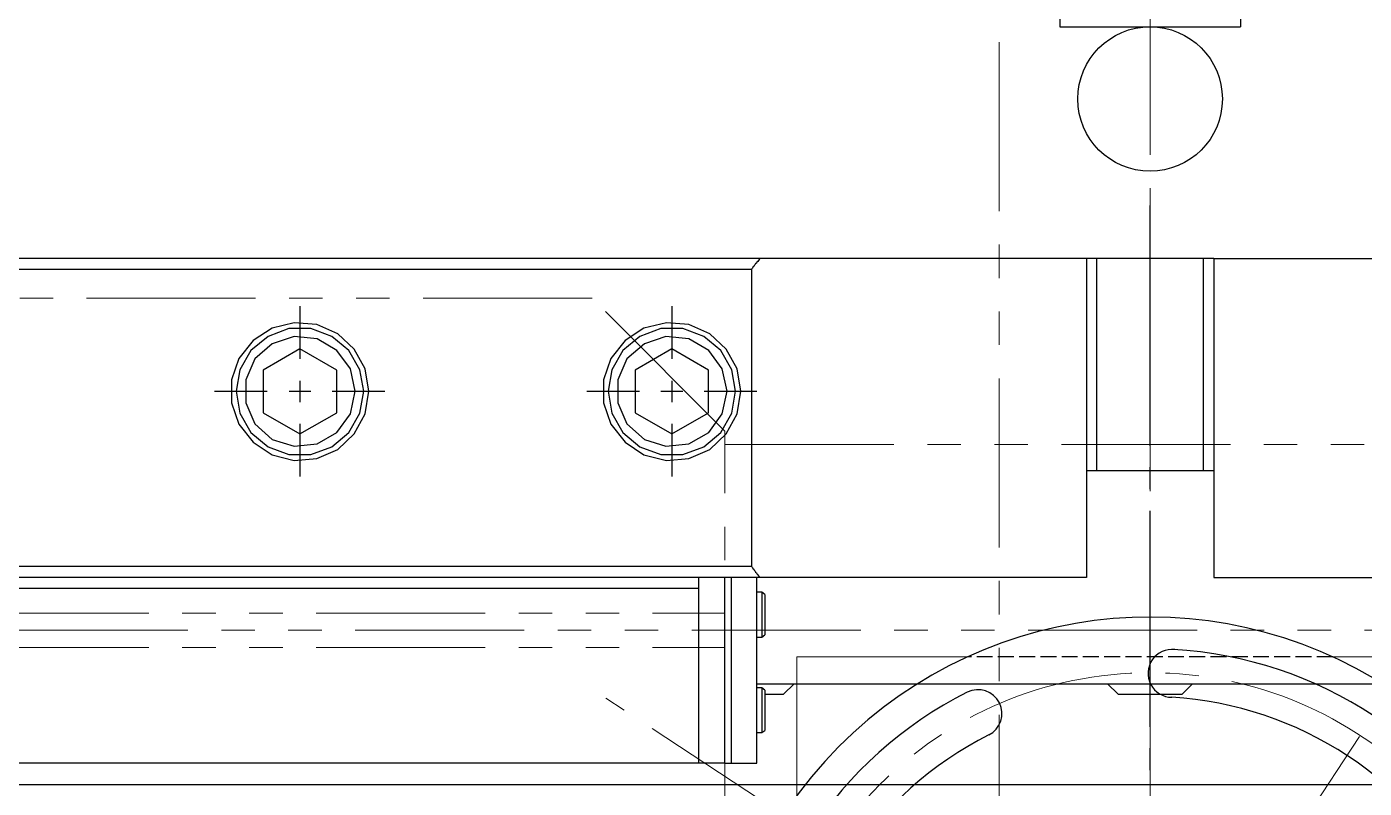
# Model space of a CAD drawing. Header units: millimetres. Extents: x -211 to 45495, y 24 to 52952.
# Drawn here: x 9102.4 to 9354.1, y 40615.8 to 40759.1 of the extents above; entities that cross this region are included whole.
import ezdxf

# ---------------------------------------------------------------- set-up
doc = ezdxf.new("R2010")
doc.units = ezdxf.units.MM
for name, pattern in [('CENTER', [50.7, 31.8, -6.3, 6.3, -6.3]), ('DASHED', [4, 3, -1]), ('PHANTOM', [63.3, 31.8, -6.3, 6.3, -6.3, 6.3, -6.3])]:
    doc.linetypes.add(name, pattern=pattern)
doc.layers.add('Layer2', color=7, linetype='Continuous')

# ---------------------------------------------------------------- blocks, each defined once
blk = doc.blocks.new('BLKF152')
at = {"layer": 'Layer2', "color": 3, "linetype": 'Continuous', "lineweight": 25}
for centre, radius, start, end in [((9317.91, 40637.45), 4.5, 83.5128, 269.5517), ((9313.79, 40565.55), 76.52, 26.7187, 86.7187), ((9313.79, 40565.55), 67.52, 26.7187, 86.53), ((9378.12, 40597.93), 4.5, 206.7187, 26.7187)]:
    blk.add_arc(centre, radius, start, end, dxfattribs=at)
blk = doc.blocks.new('BLKF153')
at = {"layer": 'Layer2', "color": 3, "linetype": 'Continuous', "lineweight": 25}
for centre, radius, start, end in [((9313.79, 40565.55), 76.52, 116.7187, 176.7187), ((9281.41, 40629.88), 4.5, 296.7187, 116.7187), ((9313.79, 40565.55), 67.52, 116.7187, 176.53), ((9241.89, 40569.67), 4.5, 173.5128, 359.5517)]:
    blk.add_arc(centre, radius, start, end, dxfattribs=at)
blk = doc.blocks.new('BLKF139')
at = {"layer": 'Layer2', "color": 7, "linetype": 'CENTER', "lineweight": 13}
for p, q in [((9381.01, 40667.95), (9246.57, 40463.14)), ((9416.2, 40498.32), (9211.38, 40632.77))]:
    blk.add_line(p, q, dxfattribs=at)
blk.add_circle((9313.79, 40565.55), 72.02, dxfattribs=at)
at = {"layer": 'Layer2', "color": 3, "linetype": 'Continuous', "lineweight": 25}
blk.add_arc((9313.79, 40565.55), 82.5, 254.3584, 219.079, dxfattribs=at)
for name in ['BLKF152', 'BLKF153']:
    blk.add_blockref(name, (0, 0), dxfattribs=at)
blk = doc.blocks.new('BLKF157')
at = {"layer": 'Layer2', "color": 6, "linetype": 'Continuous', "lineweight": 20}
for p, q in [((9247.29, 40640.55), (9247.29, 40614.37)), ((9279.42, 40640.55), (9247.29, 40640.55)), ((9380.29, 40640.55), (9348.16, 40640.55)), ((9380.29, 40614.37), (9380.29, 40640.55)), ((9384.29, 40639.55), (9384.29, 40608.39)), ((9407.29, 40639.55), (9384.29, 40639.55)), ((9407.29, 40341.55), (9407.29, 40639.55)), ((9384.29, 40624.15), (9380.29, 40624.15)), ((9384.29, 40522.7), (9384.29, 40341.55)), ((9380.29, 40340.55), (9380.29, 40516.72)), ((9384.29, 40356.95), (9380.29, 40356.95)), ((9382.5, 40333.35), (9382.5, 40343.35)), ((9384.29, 40343.35), (9382.5, 40343.35)), ((9384.29, 40331.55), (9384.29, 40343.35)), ((9247.29, 40340.55), (9380.29, 40340.55)), ((9384.29, 40341.55), (9407.29, 40341.55)), ((9385.58, 40341.35), (9385.29, 40341.35)), ((9385.84, 40341.35), (9385.58, 40341.35)), ((9393.79, 40341.35), (9385.84, 40341.35)), ((9391.49, 40340.05), (9391.49, 40333.05)), ((9394.4, 40341.05), (9392.49, 40341.05)), ((9397.79, 40341.35), (9393.79, 40341.35)), ((9397.59, 40341.05), (9394.4, 40341.05)), ((9399.59, 40341.05), (9397.59, 40341.05)), ((9398.72, 40341.35), (9397.79, 40341.35)), ((9399.29, 40341.35), (9397.79, 40341.35)), ((9399.29, 40341.35), (9398.72, 40341.35)), ((9399.29, 40341.35), (9399.79, 40341.35)), ((9402.29, 40341.35), (9399.79, 40341.35)), ((9400.59, 40338.71), (9400.59, 40340.05)), ((9400.99, 40340.85), (9400.99, 40339.35)), ((9400.99, 40339.35), (9400.99, 40339.05)), ((9402.97, 40341.35), (9401.49, 40341.35)), ((9404.03, 40341.35), (9402.97, 40341.35)), ((9404.02, 40341.55), (9404.02, 40341.35)), ((9405.49, 40341.35), (9404.03, 40341.35)), ((9405.29, 40341.55), (9404.09, 40341.55)), ((9406.01, 40331.49), (9407.24, 40339.09)), ((9407.27, 40339.26), (9407.24, 40339.09)), ((9384.29, 40338.51), (9384.29, 40337.55)), ((9384.29, 40337.55), (9384.31, 40337.48)), ((9384.31, 40337.48), (9384.75, 40335.84)), ((9399.49, 40337.29), (9397.86, 40334.95)), ((9400.99, 40339.05), (9399.49, 40337.79)), ((9399.49, 40337.79), (9399.49, 40333.35)), ((9384.29, 40336.35), (9382.5, 40336.35)), ((9384.75, 40335.84), (9385.44, 40333.25)), ((9391.49, 40334.38), (9391.49, 40333.33)), ((9397.21, 40334.44), (9395.6, 40333.75)), ((9382.5, 40333.35), (9383.07, 40333.35)), ((9384.29, 40333.35), (9383.07, 40333.35)), ((9391.49, 40333.31), (9391.49, 40333.33)), ((9392.34, 40332.07), (9394.51, 40332.07)), ((9393.68, 40332.75), (9394.78, 40333.67)), ((9394.98, 40333.64), (9394.78, 40333.67)), ((9395.3, 40333.05), (9395.12, 40332.87)), ((9396.78, 40333.35), (9396, 40333.35)), ((9399.49, 40333.35), (9396.78, 40333.35)), ((9386.29, 40329.55), (9388.29, 40329.55)), ((9388.29, 40329.55), (9390.27, 40329.55)), ((9390.27, 40329.55), (9403.99, 40329.55)), ((9390.27, 40329.55), (9395.69, 40329.55)), ((9390.27, 40329.55), (9395.69, 40329.55)), ((9390.27, 40329.55), (9395.69, 40329.55)), ((9390.27, 40329.55), (9395.69, 40329.55)), ((9390.27, 40329.55), (9395.69, 40329.55)), ((9406.01, 40331.49), (9405.96, 40331.23))]:
    blk.add_line(p, q, dxfattribs=at)
at = {"layer": 'Layer2', "color": 7, "linetype": 'DASHED', "lineweight": 25}
for p, q in [((9348.16, 40640.55), (9279.42, 40640.55)), ((9247.29, 40614.37), (9247.29, 40418.68)), ((9380.29, 40516.72), (9380.29, 40614.37)), ((9384.29, 40608.39), (9384.29, 40522.7))]:
    blk.add_line(p, q, dxfattribs=at)
at = {"layer": 'Layer2', "color": 6, "linetype": 'Continuous', "lineweight": 0}
blk.add_line((9247.29, 40418.68), (9247.29, 40340.55), dxfattribs=at)
at = {"layer": 'Layer2', "color": 6, "linetype": 'Continuous', "lineweight": 20}
for centre, radius, start, end in [((9385.29, 40340.35), 1, 90, 180), ((9392.49, 40340.05), 1, 90, 180), ((9399.59, 40340.05), 1, 360, 90), ((9401.49, 40340.85), 0.5, 90, 180), ((9405.29, 40339.55), 2, 8.7593, 90), ((9405.49, 40339.55), 1.8, 350.763, 90), ((9406.25, 40339.25), 1, 336.0681, 350.763), ((9384.79, 40337.61), 0.5, 180, 195), ((9419.31, 40333.22), 13.38, 155.1732, 186.2532), ((9396.62, 40335.87), 1.54, 292.6773, 323.4259), ((9386.29, 40331.55), 2, 180, 270), ((9390.27, 40334.55), 5, 195, 251.9299), ((9392.49, 40333.05), 1, 180, 216.281), ((9392.49, 40333.05), 1, 216.281, 254.3849), ((9391.75, 40335.05), 3, 278.9967, 310), ((9392.49, 40333.05), 1, 254.3849, 256.5343), ((9392.33, 40332.44), 0.368, 259.115, 271.6132), ((9396.8, 40330.98), 2.53, 131.5192, 154.4662), ((9395.11, 40334.8), 1.16, 263.7487, 295.2447), ((9396, 40332.35), 1, 90, 135), ((9405.02, 40331.65), 1, 350.763, 6.7677), ((9390.27, 40334.55), 5, 251.9299, 257.386), ((9390.27, 40334.55), 5, 251.9299, 270), ((9403.99, 40331.55), 2, 270, 350.763)]:
    blk.add_arc(centre, radius, start, end, dxfattribs=at)
blk = doc.blocks.new('BLKF156')
at = {"layer": 'Layer2', "color": 7, "linetype": 'CENTER', "lineweight": 13}
for p, q in [((9313.79, 40325.55), (9313.79, 40655.55)), ((9232.29, 40565.55), (9395.29, 40565.55))]:
    blk.add_line(p, q, dxfattribs=at)
at = {"layer": 'Layer2', "color": 6, "linetype": 'Continuous', "lineweight": 20}
blk.add_blockref('BLKF157', (0, 0), dxfattribs=at)
blk = doc.blocks.new('BLKF135')
at = {"layer": 'Layer2', "color": 7, "linetype": 'Continuous', "lineweight": 13}
blk.add_blockref('BLKF139', (0, 0), dxfattribs=at)
at = {"layer": 'Layer2', "color": 7, "linetype": 'CENTER', "lineweight": 13}
blk.add_blockref('BLKF156', (0, 0), dxfattribs=at)
blk = doc.blocks.new('BLKF1712')
at = {"layer": 'Layer2', "color": 7, "linetype": 'Continuous', "lineweight": 25}
for p, q in [((9239.3, 40714.21), (9239.21, 40714.04)), ((9239.47, 40714.38), (9239.3, 40714.21)), ((9239.56, 40714.56), (9239.47, 40714.38)), ((9239.73, 40714.64), (9239.56, 40714.56)), ((9239.82, 40714.81), (9239.73, 40714.64)), ((9239.99, 40714.99), (9239.82, 40714.81)), ((9240.08, 40715.16), (9239.99, 40714.99)), ((9240.25, 40715.33), (9240.08, 40715.16)), ((9240.42, 40715.5), (9240.25, 40715.33)), ((9238.96, 40713.69), (9238.78, 40713.52)), ((9238.78, 40713.52), (9238.78, 40657.55)), ((9239.04, 40713.87), (9238.96, 40713.69)), ((9239.21, 40714.04), (9239.04, 40713.87)), ((9238.78, 40657.55), (8910.78, 40657.55))]:
    blk.add_line(p, q, dxfattribs=at)
blk = doc.blocks.new('BLKF1713')
at = {"layer": 'Layer2', "color": 7, "linetype": 'Continuous', "lineweight": 25}
for p, q in [((9238.78, 40657.55), (9238.96, 40657.38)), ((9238.96, 40657.38), (9239.04, 40657.2)), ((9239.04, 40657.2), (9239.21, 40657.03)), ((9239.21, 40657.03), (9239.3, 40656.86)), ((9239.3, 40656.86), (9239.47, 40656.69)), ((9239.47, 40656.69), (9239.56, 40656.52)), ((9239.56, 40656.52), (9239.73, 40656.34)), ((9239.73, 40656.34), (9239.82, 40656.17)), ((9239.82, 40656.17), (9239.99, 40656)), ((9239.99, 40656), (9240.08, 40655.83)), ((9240.08, 40655.83), (9240.25, 40655.65))]:
    blk.add_line(p, q, dxfattribs=at)
blk = doc.blocks.new('BLKF2010')
at = {"layer": 'Layer2', "color": 7, "linetype": 'Continuous', "lineweight": 25}
for p, q in [((9221.73, 40702.33), (9217.77, 40700.86)), ((9225.87, 40702.33), (9221.73, 40702.33)), ((9229.83, 40700.86), (9225.87, 40702.33)), ((9217.77, 40700.86), (9214.59, 40698.19)), ((9233.01, 40698.19), (9229.83, 40700.86)), ((9214.59, 40698.19), (9212.52, 40694.58)), ((9235.08, 40694.58), (9233.01, 40698.19)), ((9212.52, 40694.58), (9211.83, 40690.53)), ((9235.77, 40690.53), (9235.08, 40694.58)), ((9211.83, 40690.53), (9212.52, 40686.4)), ((9212.52, 40686.4), (9214.59, 40682.78)), ((9233.01, 40682.78), (9235.08, 40686.4)), ((9214.59, 40682.78), (9217.77, 40680.11)), ((9229.83, 40680.11), (9233.01, 40682.78)), ((9217.77, 40680.11), (9221.73, 40678.65)), ((9225.87, 40678.65), (9229.83, 40680.11)), ((9221.73, 40678.65), (9225.87, 40678.65))]:
    blk.add_line(p, q, dxfattribs=at)
blk = doc.blocks.new('BLKF2011')
at = {"layer": 'Layer2', "color": 7, "linetype": 'Continuous', "lineweight": 25}
for p, q in [((9218.63, 40699.49), (9215.36, 40696.64)), ((9222.68, 40700.86), (9218.63, 40699.49)), ((9226.99, 40700.43), (9222.68, 40700.86)), ((9230.78, 40698.19), (9226.99, 40700.43)), ((9215.36, 40696.64), (9213.64, 40692.68)), ((9233.27, 40694.75), (9230.78, 40698.19)), ((9234.22, 40690.53), (9233.27, 40694.75)), ((9213.64, 40692.68), (9213.64, 40688.38)), ((9213.64, 40688.38), (9215.36, 40684.42)), ((9215.36, 40684.42), (9218.63, 40681.49)), ((9230.78, 40682.78), (9233.27, 40686.31)), ((9218.63, 40681.49), (9222.68, 40680.2)), ((9226.99, 40680.63), (9230.78, 40682.78)), ((9222.68, 40680.2), (9226.99, 40680.63))]:
    blk.add_line(p, q, dxfattribs=at)
blk = doc.blocks.new('BLKF2012')
at = {"layer": 'Layer2', "color": 7, "linetype": 'Continuous', "lineweight": 25}
for p, q in [((9148.62, 40699.49), (9145.35, 40696.64)), ((9152.76, 40700.86), (9148.62, 40699.49)), ((9157.06, 40700.43), (9152.76, 40700.86)), ((9160.76, 40698.19), (9157.06, 40700.43)), ((9145.35, 40696.64), (9143.63, 40692.68)), ((9163.35, 40694.75), (9160.76, 40698.19)), ((9164.21, 40690.53), (9163.35, 40694.75)), ((9143.63, 40692.68), (9143.63, 40688.38)), ((9143.63, 40688.38), (9145.35, 40684.42)), ((9145.35, 40684.42), (9148.62, 40681.49)), ((9160.76, 40682.78), (9163.35, 40686.31)), ((9148.62, 40681.49), (9152.76, 40680.2)), ((9157.06, 40680.63), (9160.76, 40682.78)), ((9152.76, 40680.2), (9157.06, 40680.63))]:
    blk.add_line(p, q, dxfattribs=at)
blk = doc.blocks.new('BLKF2013')
at = {"layer": 'Layer2', "color": 7, "linetype": 'Continuous', "lineweight": 25}
for p, q in [((9153.79, 40698.54), (9146.9, 40694.49)), ((9160.76, 40694.49), (9153.79, 40698.54)), ((9146.9, 40694.49), (9146.9, 40686.48)), ((9160.76, 40686.48), (9160.76, 40694.49)), ((9153.79, 40682.52), (9160.76, 40686.48))]:
    blk.add_line(p, q, dxfattribs=at)
blk = doc.blocks.new('BLKF2014')
at = {"layer": 'Layer2', "color": 7, "linetype": 'Continuous', "lineweight": 25}
for p, q in [((9151.72, 40702.33), (9147.85, 40700.86)), ((9155.86, 40702.33), (9151.72, 40702.33)), ((9159.82, 40700.86), (9155.86, 40702.33)), ((9147.85, 40700.86), (9144.58, 40698.19)), ((9163, 40698.19), (9159.82, 40700.86)), ((9144.58, 40698.19), (9142.51, 40694.58)), ((9165.07, 40694.58), (9163, 40698.19)), ((9142.51, 40694.58), (9141.82, 40690.53)), ((9165.85, 40690.53), (9165.07, 40694.58)), ((9141.82, 40690.53), (9142.51, 40686.4)), ((9142.51, 40686.4), (9144.58, 40682.78)), ((9163, 40682.78), (9165.07, 40686.4)), ((9144.58, 40682.78), (9147.85, 40680.11)), ((9159.82, 40680.11), (9163, 40682.78)), ((9147.85, 40680.11), (9151.72, 40678.65)), ((9155.86, 40678.65), (9159.82, 40680.11)), ((9151.72, 40678.65), (9155.86, 40678.65))]:
    blk.add_line(p, q, dxfattribs=at)
blk = doc.blocks.new('BLKF2316')
at = {"layer": 'Layer2', "color": 7, "linetype": 'Continuous', "lineweight": 25}
for p, q in [((9148.62, 40702.41), (9145.01, 40700.09)), ((9152.76, 40703.45), (9148.62, 40702.41)), ((9156.98, 40703.1), (9152.76, 40703.45)), ((9160.94, 40701.38), (9156.98, 40703.1)), ((9145.01, 40700.09), (9142.34, 40696.73)), ((9164.04, 40698.45), (9160.94, 40701.38)), ((9142.34, 40696.73), (9140.96, 40692.68)), ((9166.1, 40694.75), (9164.04, 40698.45)), ((9166.79, 40690.53), (9166.1, 40694.75)), ((9140.96, 40692.68), (9140.96, 40688.38)), ((9140.96, 40688.38), (9142.34, 40684.33)), ((9142.34, 40684.33), (9145.01, 40680.97)), ((9164.04, 40682.52), (9166.1, 40686.31)), ((9160.94, 40679.59), (9164.04, 40682.52)), ((9145.01, 40680.97), (9148.62, 40678.56)), ((9156.98, 40677.87), (9160.94, 40679.59)), ((9148.62, 40678.56), (9152.76, 40677.53)), ((9152.76, 40677.53), (9156.98, 40677.87))]:
    blk.add_line(p, q, dxfattribs=at)
blk = doc.blocks.new('BLKF2317')
at = {"layer": 'Layer2', "color": 7, "linetype": 'Continuous', "lineweight": 25}
for p, q in [((9218.55, 40702.41), (9215.02, 40700.09)), ((9222.77, 40703.45), (9218.55, 40702.41)), ((9226.99, 40703.1), (9222.77, 40703.45)), ((9230.95, 40701.38), (9226.99, 40703.1)), ((9215.02, 40700.09), (9212.35, 40696.73)), ((9234.05, 40698.45), (9230.95, 40701.38)), ((9212.35, 40696.73), (9210.97, 40692.68)), ((9236.11, 40694.75), (9234.05, 40698.45)), ((9236.8, 40690.53), (9236.11, 40694.75)), ((9210.97, 40692.68), (9210.97, 40688.38)), ((9210.97, 40688.38), (9212.35, 40684.33)), ((9212.35, 40684.33), (9215.02, 40680.97)), ((9234.05, 40682.52), (9236.11, 40686.31)), ((9230.95, 40679.59), (9234.05, 40682.52)), ((9215.02, 40680.97), (9218.55, 40678.56)), ((9226.99, 40677.87), (9230.95, 40679.59)), ((9218.55, 40678.56), (9222.77, 40677.53)), ((9222.77, 40677.53), (9226.99, 40677.87))]:
    blk.add_line(p, q, dxfattribs=at)
blk = doc.blocks.new('BLKF1660')
at = {"layer": 'Layer2', "color": 7, "linetype": 'Continuous', "lineweight": 25}
for p, q in [((9313.79, 40680.28), (9313.79, 40725.49)), ((9301.82, 40715.5), (8908.79, 40715.5)), ((9301.82, 40715.5), (9301.82, 40655.48)), ((9325.76, 40715.5), (9301.82, 40715.5)), ((9303.8, 40675.55), (9303.8, 40715.5)), ((9323.78, 40715.5), (9323.78, 40675.55)), ((9325.76, 40715.5), (9325.76, 40655.48)), ((9325.76, 40715.5), (9718.78, 40715.5)), ((8910.78, 40713.52), (9238.78, 40713.52)), ((9153.79, 40706.55), (9153.79, 40696.64)), ((9223.8, 40706.55), (9223.8, 40696.64)), ((9223.8, 40698.54), (9216.91, 40694.49)), ((9230.69, 40694.49), (9223.8, 40698.54)), ((9216.91, 40694.49), (9216.91, 40686.48)), ((9230.69, 40686.48), (9230.69, 40694.49)), ((9153.79, 40692.51), (9153.79, 40688.46)), ((9223.8, 40692.51), (9223.8, 40688.46)), ((9137.77, 40690.53), (9147.68, 40690.53)), ((9151.81, 40690.53), (9155.86, 40690.53)), ((9159.9, 40690.53), (9169.81, 40690.53)), ((9163.35, 40686.31), (9164.21, 40690.53)), ((9165.07, 40686.4), (9165.85, 40690.53)), ((9166.1, 40686.31), (9166.79, 40690.53)), ((9207.78, 40690.53), (9217.69, 40690.53)), ((9221.73, 40690.53), (9225.87, 40690.53)), ((9229.91, 40690.53), (9239.82, 40690.53)), ((9233.27, 40686.31), (9234.22, 40690.53)), ((9235.08, 40686.4), (9235.77, 40690.53)), ((9236.11, 40686.31), (9236.8, 40690.53)), ((9146.9, 40686.48), (9153.79, 40682.52)), ((9216.91, 40686.48), (9223.8, 40682.52)), ((9223.8, 40682.52), (9230.69, 40686.48)), ((9153.79, 40684.42), (9153.79, 40674.51)), ((9223.8, 40684.42), (9223.8, 40674.51)), ((9325.76, 40675.55), (9301.82, 40675.55)), ((9313.79, 40672.1), (9313.79, 40676.24)), ((9313.79, 40627.41), (9313.79, 40668.05)), ((9301.82, 40655.48), (8908.79, 40655.48)), ((9228.79, 40655.48), (9228.79, 40620.52)), ((9233.79, 40620.52), (9233.79, 40655.48)), ((9235, 40620.52), (9235, 40655.48)), ((9239.82, 40620.52), (9239.82, 40655.48)), ((9240.25, 40655.65), (9240.42, 40655.48)), ((9325.76, 40655.48), (9718.78, 40655.48)), ((8923.78, 40653.5), (9228.79, 40653.5)), ((9240.76, 40652.73), (9239.82, 40652.73)), ((9240.76, 40652.73), (9240.76, 40644.29)), ((9241.28, 40652.3), (9240.76, 40652.73)), ((9241.28, 40652.3), (9241.28, 40644.72)), ((9239.82, 40644.29), (9240.76, 40644.29)), ((9240.76, 40644.29), (9241.28, 40644.72)), ((9239.82, 40635.5), (9387.76, 40635.5)), ((9240.76, 40634.73), (9239.82, 40634.73)), ((9240.76, 40634.73), (9240.76, 40626.29)), ((9241.28, 40634.3), (9240.76, 40634.73)), ((9241.28, 40634.3), (9241.28, 40626.72)), ((9244.81, 40633.52), (9246.79, 40635.5)), ((9305.78, 40635.5), (9307.76, 40633.52)), ((9319.82, 40633.52), (9321.8, 40635.5)), ((9241.28, 40633.52), (9244.81, 40633.52)), ((9307.76, 40633.52), (9319.82, 40633.52)), ((9239.82, 40626.29), (9240.76, 40626.29)), ((9240.76, 40626.29), (9241.28, 40626.72)), ((9313.79, 40619.23), (9313.79, 40623.36)), ((9228.79, 40620.52), (9089.63, 40620.52)), ((9233.79, 40620.52), (9228.79, 40620.52)), ((9233.79, 40620.52), (9239.82, 40620.52)), ((9552.76, 40616.47), (9074.82, 40616.47))]:
    blk.add_line(p, q, dxfattribs=at)
for name in ['BLKF1712', 'BLKF2316', 'BLKF2014', 'BLKF2317', 'BLKF2010', 'BLKF2012', 'BLKF2011', 'BLKF2013', 'BLKF1713']:
    blk.add_blockref(name, (0, 0), dxfattribs=at)
blk = doc.blocks.new('BLKF2400')
at = {"layer": 'Layer2', "color": 3, "linetype": 'Continuous', "lineweight": 25}
for p, q in [((9296.79, 40828.97), (9296.79, 40759.15)), ((9330.79, 40828.97), (9330.79, 40759.15)), ((9296.79, 40759.15), (9330.79, 40759.15))]:
    blk.add_line(p, q, dxfattribs=at)
blk.add_circle((9313.79, 40745.55), 13.6, dxfattribs=at)
blk = doc.blocks.new('BLKF2423')
at = {"layer": 'Layer2', "color": 2, "linetype": 'PHANTOM', "lineweight": 13}
blk.add_line((9285.39, 38635.55), (9285.39, 42195.55), dxfattribs=at)
blk = doc.blocks.new('BLKF2459')
at = {"layer": 'Layer2', "color": 7, "linetype": 'PHANTOM', "lineweight": 13}
for p, q in [((9208.79, 40708.05), (8713.79, 40708.05)), ((9233.79, 40683.05), (9208.79, 40708.05)), ((9233.79, 40608.05), (9233.79, 40683.05)), ((8713.79, 40648.8), (9233.79, 40648.8)), ((8713.79, 40642.3), (9233.79, 40642.3))]:
    blk.add_line(p, q, dxfattribs=at)
blk = doc.blocks.new('BLKF2458')
at = {"layer": 'Layer2', "color": 7, "linetype": 'PHANTOM', "lineweight": 13}
for p, q in [((9313.79, 39785.55), (9313.79, 41185.55)), ((9233.79, 40680.55), (9398.79, 40680.55)), ((10651.94, 40645.55), (7088.79, 40645.55))]:
    blk.add_line(p, q, dxfattribs=at)
blk.add_blockref('BLKF2459', (0, 0), dxfattribs=at)

msp = doc.modelspace()

# ---------------------------------------------------------------- block references
at = {"layer": 'Layer2', "color": 2, "linetype": 'PHANTOM', "lineweight": 13}
msp.add_blockref('BLKF2423', (0, 0), dxfattribs=at)
at = {"layer": 'Layer2', "color": 3, "linetype": 'Continuous', "lineweight": 25}
msp.add_blockref('BLKF2400', (0, 0), dxfattribs=at)
at = {"layer": 'Layer2', "color": 7, "linetype": 'PHANTOM', "lineweight": 13}
for name in ['BLKF2458', 'BLKF135']:
    msp.add_blockref(name, (0, 0), dxfattribs=at)
at = {"layer": 'Layer2', "color": 7, "linetype": 'Continuous', "lineweight": 25}
msp.add_blockref('BLKF1660', (0, 0), dxfattribs=at)

doc.saveas('drawing.dxf')
